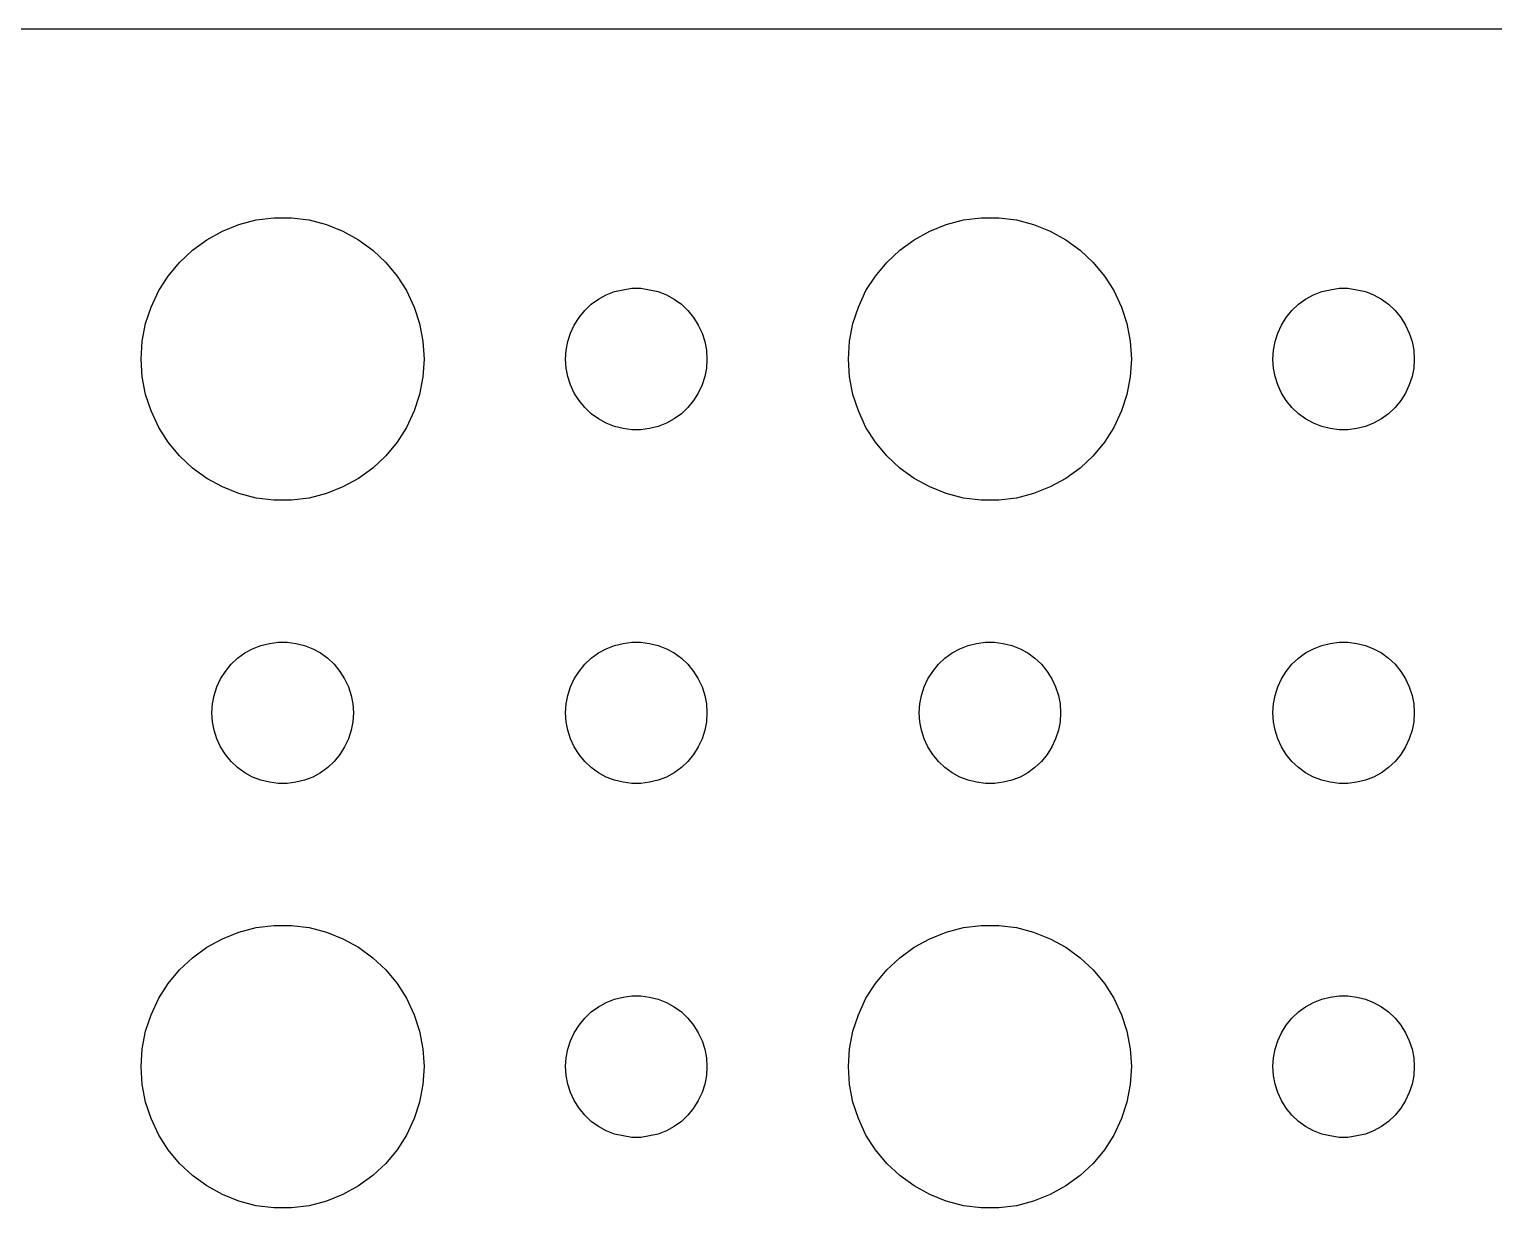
# Model space of a CAD drawing. Header units: metres. Extents: x -134 to 134, y 518 to 1078.
# Drawn here: x -102.87 to -71.81, y 1053.01 to 1077.99 of the extents above; entities that cross this region are included whole.
import ezdxf

# ---------------------------------------------------------------- set-up
doc = ezdxf.new("R2010")
doc.units = ezdxf.units.M

msp = doc.modelspace()

# ---------------------------------------------------------------- linework, layer by layer
for p, q in [((129.814, 1077.99), (-129.814, 1077.99)), ((-99.1075, 1073.53), (-98.7773, 1073.71)), ((-98.7773, 1073.71), (-98.427, 1073.85)), ((-98.427, 1073.85), (-98.0621, 1073.95)), ((-98.0621, 1073.95), (-97.6884, 1073.99)), ((-97.6884, 1073.99), (-97.3116, 1073.99)), ((-97.3116, 1073.99), (-96.9379, 1073.95)), ((-96.9379, 1073.95), (-96.573, 1073.85)), ((-96.573, 1073.85), (-96.2227, 1073.71)), ((-96.2227, 1073.71), (-95.8925, 1073.53)), ((-84.1075, 1073.53), (-83.7773, 1073.71)), ((-83.7773, 1073.71), (-83.427, 1073.85)), ((-83.427, 1073.85), (-83.0621, 1073.95)), ((-83.0621, 1073.95), (-82.6884, 1073.99)), ((-82.6884, 1073.99), (-82.3116, 1073.99)), ((-82.3116, 1073.99), (-81.9379, 1073.95)), ((-81.9379, 1073.95), (-81.573, 1073.85)), ((-81.573, 1073.85), (-81.2227, 1073.71)), ((-81.2227, 1073.71), (-80.8925, 1073.53)), ((-99.4123, 1073.31), (-99.1075, 1073.53)), ((-95.8925, 1073.53), (-95.5877, 1073.31)), ((-84.4123, 1073.31), (-84.1075, 1073.53)), ((-80.8925, 1073.53), (-80.5877, 1073.31)), ((-99.6869, 1073.05), (-99.4123, 1073.31)), ((-95.5877, 1073.31), (-95.3131, 1073.05)), ((-84.6869, 1073.05), (-84.4123, 1073.31)), ((-80.5877, 1073.31), (-80.3131, 1073.05)), ((-100.129, 1072.45), (-99.927, 1072.76)), ((-99.927, 1072.76), (-99.6869, 1073.05)), ((-95.3131, 1073.05), (-95.073, 1072.76)), ((-95.073, 1072.76), (-94.8711, 1072.45)), ((-85.1289, 1072.45), (-84.927, 1072.76)), ((-84.927, 1072.76), (-84.6869, 1073.05)), ((-80.3131, 1073.05), (-80.073, 1072.76)), ((-80.073, 1072.76), (-79.8711, 1072.45)), ((-100.289, 1072.1), (-100.129, 1072.45)), ((-94.8711, 1072.45), (-94.7107, 1072.1)), ((-90.4635, 1072.43), (-90.2811, 1072.47)), ((-90.2811, 1072.47), (-90.0942, 1072.5)), ((-90.0942, 1072.5), (-89.9058, 1072.5)), ((-89.9058, 1072.5), (-89.7189, 1072.47)), ((-89.7189, 1072.47), (-89.5365, 1072.43)), ((-85.2893, 1072.1), (-85.1289, 1072.45)), ((-79.8711, 1072.45), (-79.7107, 1072.1)), ((-75.4635, 1072.43), (-75.2811, 1072.47)), ((-75.2811, 1072.47), (-75.0942, 1072.5)), ((-75.0942, 1072.5), (-74.9058, 1072.5)), ((-74.9058, 1072.5), (-74.7189, 1072.47)), ((-74.7189, 1072.47), (-74.5365, 1072.43)), ((-91.0934, 1072.03), (-90.9561, 1072.16)), ((-90.9561, 1072.16), (-90.8037, 1072.27)), ((-90.8037, 1072.27), (-90.6387, 1072.36)), ((-90.6387, 1072.36), (-90.4635, 1072.43)), ((-89.5365, 1072.43), (-89.3613, 1072.36)), ((-89.3613, 1072.36), (-89.1963, 1072.27)), ((-89.1963, 1072.27), (-89.0439, 1072.16)), ((-89.0439, 1072.16), (-88.9065, 1072.03)), ((-76.0934, 1072.03), (-75.9561, 1072.16)), ((-75.9561, 1072.16), (-75.8037, 1072.27)), ((-75.8037, 1072.27), (-75.6387, 1072.36)), ((-75.6387, 1072.36), (-75.4635, 1072.43)), ((-74.5365, 1072.43), (-74.3613, 1072.36)), ((-74.3613, 1072.36), (-74.1963, 1072.27)), ((-74.1963, 1072.27), (-74.0439, 1072.16)), ((-74.0439, 1072.16), (-73.9065, 1072.03)), ((-100.406, 1071.75), (-100.289, 1072.1)), ((-94.7107, 1072.1), (-94.5943, 1071.75)), ((-91.3145, 1071.72), (-91.2135, 1071.88)), ((-91.2135, 1071.88), (-91.0934, 1072.03)), ((-88.9065, 1072.03), (-88.7865, 1071.88)), ((-88.7865, 1071.88), (-88.6855, 1071.72)), ((-85.4057, 1071.75), (-85.2893, 1072.1)), ((-79.7107, 1072.1), (-79.5943, 1071.75)), ((-76.3145, 1071.72), (-76.2135, 1071.88)), ((-76.2135, 1071.88), (-76.0934, 1072.03)), ((-73.9065, 1072.03), (-73.7865, 1071.88)), ((-73.7865, 1071.88), (-73.6855, 1071.72)), ((-100.476, 1071.38), (-100.406, 1071.75)), ((-94.5943, 1071.75), (-94.5237, 1071.38)), ((-91.4529, 1071.37), (-91.3947, 1071.55)), ((-91.3947, 1071.55), (-91.3145, 1071.72)), ((-88.6855, 1071.72), (-88.6053, 1071.55)), ((-88.6053, 1071.55), (-88.5471, 1071.37)), ((-85.4763, 1071.38), (-85.4057, 1071.75)), ((-79.5943, 1071.75), (-79.5237, 1071.38)), ((-76.4529, 1071.37), (-76.3947, 1071.55)), ((-76.3947, 1071.55), (-76.3145, 1071.72)), ((-73.6855, 1071.72), (-73.6053, 1071.55)), ((-73.6053, 1071.55), (-73.5471, 1071.37)), ((-100.5, 1071), (-100.476, 1071.38)), ((-94.5237, 1071.38), (-94.5, 1071)), ((-91.4882, 1071.19), (-91.4529, 1071.37)), ((-88.5471, 1071.37), (-88.5118, 1071.19)), ((-85.5, 1071), (-85.4763, 1071.38)), ((-79.5237, 1071.38), (-79.5, 1071)), ((-76.4882, 1071.19), (-76.4529, 1071.37)), ((-73.5471, 1071.37), (-73.5118, 1071.19)), ((-100.476, 1070.62), (-100.5, 1071)), ((-94.5, 1071), (-94.5237, 1070.62)), ((-91.5, 1071), (-91.4882, 1071.19)), ((-91.4882, 1070.81), (-91.5, 1071)), ((-88.5118, 1071.19), (-88.5, 1071)), ((-88.5, 1071), (-88.5118, 1070.81)), ((-85.4763, 1070.62), (-85.5, 1071)), ((-79.5, 1071), (-79.5237, 1070.62)), ((-76.5, 1071), (-76.4882, 1071.19)), ((-76.4882, 1070.81), (-76.5, 1071)), ((-73.5118, 1071.19), (-73.5, 1071)), ((-73.5, 1071), (-73.5118, 1070.81)), ((-100.406, 1070.25), (-100.476, 1070.62)), ((-94.5237, 1070.62), (-94.5943, 1070.25)), ((-91.4529, 1070.63), (-91.4882, 1070.81)), ((-91.3947, 1070.45), (-91.4529, 1070.63)), ((-88.5471, 1070.63), (-88.6053, 1070.45)), ((-88.5118, 1070.81), (-88.5471, 1070.63)), ((-85.4057, 1070.25), (-85.4763, 1070.62)), ((-79.5237, 1070.62), (-79.5943, 1070.25)), ((-76.4529, 1070.63), (-76.4882, 1070.81)), ((-76.3947, 1070.45), (-76.4529, 1070.63)), ((-73.5471, 1070.63), (-73.6053, 1070.45)), ((-73.5118, 1070.81), (-73.5471, 1070.63)), ((-91.3145, 1070.28), (-91.3947, 1070.45)), ((-91.2135, 1070.12), (-91.3145, 1070.28)), ((-88.6855, 1070.28), (-88.7865, 1070.12)), ((-88.6053, 1070.45), (-88.6855, 1070.28)), ((-76.3145, 1070.28), (-76.3947, 1070.45)), ((-76.2135, 1070.12), (-76.3145, 1070.28)), ((-73.6855, 1070.28), (-73.7865, 1070.12)), ((-73.6053, 1070.45), (-73.6855, 1070.28)), ((-100.289, 1069.9), (-100.406, 1070.25)), ((-94.5943, 1070.25), (-94.7107, 1069.9)), ((-91.0934, 1069.97), (-91.2135, 1070.12)), ((-90.9561, 1069.84), (-91.0934, 1069.97)), ((-88.9065, 1069.97), (-89.0439, 1069.84)), ((-88.7865, 1070.12), (-88.9065, 1069.97)), ((-85.2893, 1069.9), (-85.4057, 1070.25)), ((-79.5943, 1070.25), (-79.7107, 1069.9)), ((-76.0934, 1069.97), (-76.2135, 1070.12)), ((-75.9561, 1069.84), (-76.0934, 1069.97)), ((-73.9065, 1069.97), (-74.0439, 1069.84)), ((-73.7865, 1070.12), (-73.9065, 1069.97)), ((-100.129, 1069.55), (-100.289, 1069.9)), ((-94.7107, 1069.9), (-94.8711, 1069.55)), ((-90.8037, 1069.73), (-90.9561, 1069.84)), ((-90.6387, 1069.64), (-90.8037, 1069.73)), ((-89.1963, 1069.73), (-89.3613, 1069.64)), ((-89.0439, 1069.84), (-89.1963, 1069.73)), ((-85.1289, 1069.55), (-85.2893, 1069.9)), ((-79.7107, 1069.9), (-79.8711, 1069.55)), ((-75.8037, 1069.73), (-75.9561, 1069.84)), ((-75.6387, 1069.64), (-75.8037, 1069.73)), ((-74.1963, 1069.73), (-74.3613, 1069.64)), ((-74.0439, 1069.84), (-74.1963, 1069.73)), ((-99.927, 1069.24), (-100.129, 1069.55)), ((-94.8711, 1069.55), (-95.073, 1069.24)), ((-90.4635, 1069.57), (-90.6387, 1069.64)), ((-90.2811, 1069.53), (-90.4635, 1069.57)), ((-90.0942, 1069.5), (-90.2811, 1069.53)), ((-89.9058, 1069.5), (-90.0942, 1069.5)), ((-89.7189, 1069.53), (-89.9058, 1069.5)), ((-89.5365, 1069.57), (-89.7189, 1069.53)), ((-89.3613, 1069.64), (-89.5365, 1069.57)), ((-84.927, 1069.24), (-85.1289, 1069.55)), ((-79.8711, 1069.55), (-80.073, 1069.24)), ((-75.4635, 1069.57), (-75.6387, 1069.64)), ((-75.2811, 1069.53), (-75.4635, 1069.57)), ((-75.0942, 1069.5), (-75.2811, 1069.53)), ((-74.9058, 1069.5), (-75.0942, 1069.5)), ((-74.7189, 1069.53), (-74.9058, 1069.5)), ((-74.5365, 1069.57), (-74.7189, 1069.53)), ((-74.3613, 1069.64), (-74.5365, 1069.57)), ((-99.6869, 1068.95), (-99.927, 1069.24)), ((-95.073, 1069.24), (-95.3131, 1068.95)), ((-84.6869, 1068.95), (-84.927, 1069.24)), ((-80.073, 1069.24), (-80.3131, 1068.95)), ((-99.4123, 1068.69), (-99.6869, 1068.95)), ((-95.3131, 1068.95), (-95.5877, 1068.69)), ((-84.4123, 1068.69), (-84.6869, 1068.95)), ((-80.3131, 1068.95), (-80.5877, 1068.69)), ((-99.1075, 1068.47), (-99.4123, 1068.69)), ((-98.7773, 1068.29), (-99.1075, 1068.47)), ((-95.8925, 1068.47), (-96.2227, 1068.29)), ((-95.5877, 1068.69), (-95.8925, 1068.47)), ((-84.1075, 1068.47), (-84.4123, 1068.69)), ((-83.7773, 1068.29), (-84.1075, 1068.47)), ((-80.8925, 1068.47), (-81.2227, 1068.29)), ((-80.5877, 1068.69), (-80.8925, 1068.47)), ((-98.427, 1068.15), (-98.7773, 1068.29)), ((-98.0621, 1068.05), (-98.427, 1068.15)), ((-96.573, 1068.15), (-96.9379, 1068.05)), ((-96.2227, 1068.29), (-96.573, 1068.15)), ((-83.427, 1068.15), (-83.7773, 1068.29)), ((-83.0621, 1068.05), (-83.427, 1068.15)), ((-81.573, 1068.15), (-81.9379, 1068.05)), ((-81.2227, 1068.29), (-81.573, 1068.15)), ((-97.6884, 1068.01), (-98.0621, 1068.05)), ((-97.3116, 1068.01), (-97.6884, 1068.01)), ((-96.9379, 1068.05), (-97.3116, 1068.01)), ((-82.6884, 1068.01), (-83.0621, 1068.05)), ((-82.3116, 1068.01), (-82.6884, 1068.01)), ((-81.9379, 1068.05), (-82.3116, 1068.01)), ((-97.7811, 1064.97), (-97.5942, 1065)), ((-97.5942, 1065), (-97.4058, 1065)), ((-97.4058, 1065), (-97.2189, 1064.97)), ((-90.2811, 1064.97), (-90.0942, 1065)), ((-90.0942, 1065), (-89.9058, 1065)), ((-89.9058, 1065), (-89.7189, 1064.97)), ((-82.7811, 1064.97), (-82.5942, 1065)), ((-82.5942, 1065), (-82.4058, 1065)), ((-82.4058, 1065), (-82.2189, 1064.97)), ((-75.2811, 1064.97), (-75.0942, 1065)), ((-75.0942, 1065), (-74.9058, 1065)), ((-74.9058, 1065), (-74.7189, 1064.97)), ((-98.4561, 1064.66), (-98.3037, 1064.77)), ((-98.3037, 1064.77), (-98.1387, 1064.86)), ((-98.1387, 1064.86), (-97.9635, 1064.93)), ((-97.9635, 1064.93), (-97.7811, 1064.97)), ((-97.2189, 1064.97), (-97.0365, 1064.93)), ((-97.0365, 1064.93), (-96.8613, 1064.86)), ((-96.8613, 1064.86), (-96.6963, 1064.77)), ((-96.6963, 1064.77), (-96.5439, 1064.66)), ((-90.9561, 1064.66), (-90.8037, 1064.77)), ((-90.8037, 1064.77), (-90.6387, 1064.86)), ((-90.6387, 1064.86), (-90.4635, 1064.93)), ((-90.4635, 1064.93), (-90.2811, 1064.97)), ((-89.7189, 1064.97), (-89.5365, 1064.93)), ((-89.5365, 1064.93), (-89.3613, 1064.86)), ((-89.3613, 1064.86), (-89.1963, 1064.77)), ((-89.1963, 1064.77), (-89.0439, 1064.66)), ((-83.4561, 1064.66), (-83.3037, 1064.77)), ((-83.3037, 1064.77), (-83.1387, 1064.86)), ((-83.1387, 1064.86), (-82.9635, 1064.93)), ((-82.9635, 1064.93), (-82.7811, 1064.97)), ((-82.2189, 1064.97), (-82.0365, 1064.93)), ((-82.0365, 1064.93), (-81.8613, 1064.86)), ((-81.8613, 1064.86), (-81.6963, 1064.77)), ((-81.6963, 1064.77), (-81.5439, 1064.66)), ((-75.9561, 1064.66), (-75.8037, 1064.77)), ((-75.8037, 1064.77), (-75.6387, 1064.86)), ((-75.6387, 1064.86), (-75.4635, 1064.93)), ((-75.4635, 1064.93), (-75.2811, 1064.97)), ((-74.7189, 1064.97), (-74.5365, 1064.93)), ((-74.5365, 1064.93), (-74.3613, 1064.86)), ((-74.3613, 1064.86), (-74.1963, 1064.77)), ((-74.1963, 1064.77), (-74.0439, 1064.66)), ((-98.8145, 1064.22), (-98.7135, 1064.38)), ((-98.7135, 1064.38), (-98.5934, 1064.53)), ((-98.5934, 1064.53), (-98.4561, 1064.66)), ((-96.5439, 1064.66), (-96.4065, 1064.53)), ((-96.4065, 1064.53), (-96.2865, 1064.38)), ((-96.2865, 1064.38), (-96.1855, 1064.22)), ((-91.3145, 1064.22), (-91.2135, 1064.38)), ((-91.2135, 1064.38), (-91.0934, 1064.53)), ((-91.0934, 1064.53), (-90.9561, 1064.66)), ((-89.0439, 1064.66), (-88.9065, 1064.53)), ((-88.9065, 1064.53), (-88.7865, 1064.38)), ((-88.7865, 1064.38), (-88.6855, 1064.22)), ((-83.8145, 1064.22), (-83.7135, 1064.38)), ((-83.7135, 1064.38), (-83.5934, 1064.53)), ((-83.5934, 1064.53), (-83.4561, 1064.66)), ((-81.5439, 1064.66), (-81.4065, 1064.53)), ((-81.4065, 1064.53), (-81.2865, 1064.38)), ((-81.2865, 1064.38), (-81.1855, 1064.22)), ((-76.3145, 1064.22), (-76.2135, 1064.38)), ((-76.2135, 1064.38), (-76.0934, 1064.53)), ((-76.0934, 1064.53), (-75.9561, 1064.66)), ((-74.0439, 1064.66), (-73.9065, 1064.53)), ((-73.9065, 1064.53), (-73.7865, 1064.38)), ((-73.7865, 1064.38), (-73.6855, 1064.22)), ((-98.8947, 1064.05), (-98.8145, 1064.22)), ((-96.1855, 1064.22), (-96.1053, 1064.05)), ((-91.3947, 1064.05), (-91.3145, 1064.22)), ((-88.6855, 1064.22), (-88.6053, 1064.05)), ((-83.8947, 1064.05), (-83.8145, 1064.22)), ((-81.1855, 1064.22), (-81.1053, 1064.05)), ((-76.3947, 1064.05), (-76.3145, 1064.22)), ((-73.6855, 1064.22), (-73.6053, 1064.05)), ((-98.9882, 1063.69), (-98.9529, 1063.87)), ((-98.9529, 1063.87), (-98.8947, 1064.05)), ((-96.1053, 1064.05), (-96.0471, 1063.87)), ((-96.0471, 1063.87), (-96.0118, 1063.69)), ((-91.4882, 1063.69), (-91.4529, 1063.87)), ((-91.4529, 1063.87), (-91.3947, 1064.05)), ((-88.6053, 1064.05), (-88.5471, 1063.87)), ((-88.5471, 1063.87), (-88.5118, 1063.69)), ((-83.9882, 1063.69), (-83.9529, 1063.87)), ((-83.9529, 1063.87), (-83.8947, 1064.05)), ((-81.1053, 1064.05), (-81.0471, 1063.87)), ((-81.0471, 1063.87), (-81.0118, 1063.69)), ((-76.4882, 1063.69), (-76.4529, 1063.87)), ((-76.4529, 1063.87), (-76.3947, 1064.05)), ((-73.6053, 1064.05), (-73.5471, 1063.87)), ((-73.5471, 1063.87), (-73.5118, 1063.69)), ((-99, 1063.5), (-98.9882, 1063.69)), ((-98.9882, 1063.31), (-99, 1063.5)), ((-96.0118, 1063.69), (-96, 1063.5)), ((-96, 1063.5), (-96.0118, 1063.31)), ((-91.5, 1063.5), (-91.4882, 1063.69)), ((-91.4882, 1063.31), (-91.5, 1063.5)), ((-88.5118, 1063.69), (-88.5, 1063.5)), ((-88.5, 1063.5), (-88.5118, 1063.31)), ((-84, 1063.5), (-83.9882, 1063.69)), ((-83.9882, 1063.31), (-84, 1063.5)), ((-81.0118, 1063.69), (-81, 1063.5)), ((-81, 1063.5), (-81.0118, 1063.31)), ((-76.5, 1063.5), (-76.4882, 1063.69)), ((-76.4882, 1063.31), (-76.5, 1063.5)), ((-73.5118, 1063.69), (-73.5, 1063.5)), ((-73.5, 1063.5), (-73.5118, 1063.31)), ((-98.9529, 1063.13), (-98.9882, 1063.31)), ((-98.8947, 1062.95), (-98.9529, 1063.13)), ((-96.0471, 1063.13), (-96.1053, 1062.95)), ((-96.0118, 1063.31), (-96.0471, 1063.13)), ((-91.4529, 1063.13), (-91.4882, 1063.31)), ((-91.3947, 1062.95), (-91.4529, 1063.13)), ((-88.5471, 1063.13), (-88.6053, 1062.95)), ((-88.5118, 1063.31), (-88.5471, 1063.13)), ((-83.9529, 1063.13), (-83.9882, 1063.31)), ((-83.8947, 1062.95), (-83.9529, 1063.13)), ((-81.0471, 1063.13), (-81.1053, 1062.95)), ((-81.0118, 1063.31), (-81.0471, 1063.13)), ((-76.4529, 1063.13), (-76.4882, 1063.31)), ((-76.3947, 1062.95), (-76.4529, 1063.13)), ((-73.5471, 1063.13), (-73.6053, 1062.95)), ((-73.5118, 1063.31), (-73.5471, 1063.13)), ((-98.8145, 1062.78), (-98.8947, 1062.95)), ((-96.1053, 1062.95), (-96.1855, 1062.78)), ((-91.3145, 1062.78), (-91.3947, 1062.95)), ((-88.6053, 1062.95), (-88.6855, 1062.78)), ((-83.8145, 1062.78), (-83.8947, 1062.95)), ((-81.1053, 1062.95), (-81.1855, 1062.78)), ((-76.3145, 1062.78), (-76.3947, 1062.95)), ((-73.6053, 1062.95), (-73.6855, 1062.78)), ((-98.7135, 1062.62), (-98.8145, 1062.78)), ((-98.5934, 1062.47), (-98.7135, 1062.62)), ((-96.2865, 1062.62), (-96.4065, 1062.47)), ((-96.1855, 1062.78), (-96.2865, 1062.62)), ((-91.2135, 1062.62), (-91.3145, 1062.78)), ((-91.0934, 1062.47), (-91.2135, 1062.62)), ((-88.7865, 1062.62), (-88.9065, 1062.47)), ((-88.6855, 1062.78), (-88.7865, 1062.62)), ((-83.7135, 1062.62), (-83.8145, 1062.78)), ((-83.5934, 1062.47), (-83.7135, 1062.62)), ((-81.2865, 1062.62), (-81.4065, 1062.47)), ((-81.1855, 1062.78), (-81.2865, 1062.62)), ((-76.2135, 1062.62), (-76.3145, 1062.78)), ((-76.0934, 1062.47), (-76.2135, 1062.62)), ((-73.7865, 1062.62), (-73.9065, 1062.47)), ((-73.6855, 1062.78), (-73.7865, 1062.62)), ((-98.4561, 1062.34), (-98.5934, 1062.47)), ((-98.3037, 1062.23), (-98.4561, 1062.34)), ((-98.1387, 1062.14), (-98.3037, 1062.23)), ((-96.6963, 1062.23), (-96.8613, 1062.14)), ((-96.5439, 1062.34), (-96.6963, 1062.23)), ((-96.4065, 1062.47), (-96.5439, 1062.34)), ((-90.9561, 1062.34), (-91.0934, 1062.47)), ((-90.8037, 1062.23), (-90.9561, 1062.34)), ((-90.6387, 1062.14), (-90.8037, 1062.23)), ((-89.1963, 1062.23), (-89.3613, 1062.14)), ((-89.0439, 1062.34), (-89.1963, 1062.23)), ((-88.9065, 1062.47), (-89.0439, 1062.34)), ((-83.4561, 1062.34), (-83.5934, 1062.47)), ((-83.3037, 1062.23), (-83.4561, 1062.34)), ((-83.1387, 1062.14), (-83.3037, 1062.23)), ((-81.6963, 1062.23), (-81.8613, 1062.14)), ((-81.5439, 1062.34), (-81.6963, 1062.23)), ((-81.4065, 1062.47), (-81.5439, 1062.34)), ((-75.9561, 1062.34), (-76.0934, 1062.47)), ((-75.8037, 1062.23), (-75.9561, 1062.34)), ((-75.6387, 1062.14), (-75.8037, 1062.23)), ((-74.1963, 1062.23), (-74.3613, 1062.14)), ((-74.0439, 1062.34), (-74.1963, 1062.23)), ((-73.9065, 1062.47), (-74.0439, 1062.34)), ((-97.9635, 1062.07), (-98.1387, 1062.14)), ((-97.7811, 1062.03), (-97.9635, 1062.07)), ((-97.5942, 1062), (-97.7811, 1062.03)), ((-97.4058, 1062), (-97.5942, 1062)), ((-97.2189, 1062.03), (-97.4058, 1062)), ((-97.0365, 1062.07), (-97.2189, 1062.03)), ((-96.8613, 1062.14), (-97.0365, 1062.07)), ((-90.4635, 1062.07), (-90.6387, 1062.14)), ((-90.2811, 1062.03), (-90.4635, 1062.07)), ((-90.0942, 1062), (-90.2811, 1062.03)), ((-89.9058, 1062), (-90.0942, 1062)), ((-89.7189, 1062.03), (-89.9058, 1062)), ((-89.5365, 1062.07), (-89.7189, 1062.03)), ((-89.3613, 1062.14), (-89.5365, 1062.07)), ((-82.9635, 1062.07), (-83.1387, 1062.14)), ((-82.7811, 1062.03), (-82.9635, 1062.07)), ((-82.5942, 1062), (-82.7811, 1062.03)), ((-82.4058, 1062), (-82.5942, 1062)), ((-82.2189, 1062.03), (-82.4058, 1062)), ((-82.0365, 1062.07), (-82.2189, 1062.03)), ((-81.8613, 1062.14), (-82.0365, 1062.07)), ((-75.4635, 1062.07), (-75.6387, 1062.14)), ((-75.2811, 1062.03), (-75.4635, 1062.07)), ((-75.0942, 1062), (-75.2811, 1062.03)), ((-74.9058, 1062), (-75.0942, 1062)), ((-74.7189, 1062.03), (-74.9058, 1062)), ((-74.5365, 1062.07), (-74.7189, 1062.03)), ((-74.3613, 1062.14), (-74.5365, 1062.07)), ((-98.7773, 1058.71), (-98.427, 1058.85)), ((-98.427, 1058.85), (-98.0621, 1058.95)), ((-98.0621, 1058.95), (-97.6884, 1058.99)), ((-97.6884, 1058.99), (-97.3116, 1058.99)), ((-97.3116, 1058.99), (-96.9379, 1058.95)), ((-96.9379, 1058.95), (-96.573, 1058.85)), ((-96.573, 1058.85), (-96.2227, 1058.71)), ((-83.7773, 1058.71), (-83.427, 1058.85)), ((-83.427, 1058.85), (-83.0621, 1058.95)), ((-83.0621, 1058.95), (-82.6884, 1058.99)), ((-82.6884, 1058.99), (-82.3116, 1058.99)), ((-82.3116, 1058.99), (-81.9379, 1058.95)), ((-81.9379, 1058.95), (-81.573, 1058.85)), ((-81.573, 1058.85), (-81.2227, 1058.71)), ((-99.4123, 1058.31), (-99.1075, 1058.53)), ((-99.1075, 1058.53), (-98.7773, 1058.71)), ((-96.2227, 1058.71), (-95.8925, 1058.53)), ((-95.8925, 1058.53), (-95.5877, 1058.31)), ((-84.4123, 1058.31), (-84.1075, 1058.53)), ((-84.1075, 1058.53), (-83.7773, 1058.71)), ((-81.2227, 1058.71), (-80.8925, 1058.53)), ((-80.8925, 1058.53), (-80.5877, 1058.31)), ((-99.6869, 1058.05), (-99.4123, 1058.31)), ((-95.5877, 1058.31), (-95.3131, 1058.05)), ((-84.6869, 1058.05), (-84.4123, 1058.31)), ((-80.5877, 1058.31), (-80.3131, 1058.05)), ((-99.927, 1057.76), (-99.6869, 1058.05)), ((-95.3131, 1058.05), (-95.073, 1057.76)), ((-84.927, 1057.76), (-84.6869, 1058.05)), ((-80.3131, 1058.05), (-80.073, 1057.76)), ((-100.129, 1057.45), (-99.927, 1057.76)), ((-95.073, 1057.76), (-94.8711, 1057.45)), ((-85.1289, 1057.45), (-84.927, 1057.76)), ((-80.073, 1057.76), (-79.8711, 1057.45)), ((-100.289, 1057.1), (-100.129, 1057.45)), ((-94.8711, 1057.45), (-94.7107, 1057.1)), ((-90.9561, 1057.16), (-90.8037, 1057.27)), ((-90.8037, 1057.27), (-90.6387, 1057.36)), ((-90.6387, 1057.36), (-90.4635, 1057.43)), ((-90.4635, 1057.43), (-90.2811, 1057.47)), ((-90.2811, 1057.47), (-90.0942, 1057.5)), ((-90.0942, 1057.5), (-89.9058, 1057.5)), ((-89.9058, 1057.5), (-89.7189, 1057.47)), ((-89.7189, 1057.47), (-89.5365, 1057.43)), ((-89.5365, 1057.43), (-89.3613, 1057.36)), ((-89.3613, 1057.36), (-89.1963, 1057.27)), ((-89.1963, 1057.27), (-89.0439, 1057.16)), ((-85.2893, 1057.1), (-85.1289, 1057.45)), ((-79.8711, 1057.45), (-79.7107, 1057.1)), ((-75.9561, 1057.16), (-75.8037, 1057.27)), ((-75.8037, 1057.27), (-75.6387, 1057.36)), ((-75.6387, 1057.36), (-75.4635, 1057.43)), ((-75.4635, 1057.43), (-75.2811, 1057.47)), ((-75.2811, 1057.47), (-75.0942, 1057.5)), ((-75.0942, 1057.5), (-74.9058, 1057.5)), ((-74.9058, 1057.5), (-74.7189, 1057.47)), ((-74.7189, 1057.47), (-74.5365, 1057.43)), ((-74.5365, 1057.43), (-74.3613, 1057.36)), ((-74.3613, 1057.36), (-74.1963, 1057.27)), ((-74.1963, 1057.27), (-74.0439, 1057.16)), ((-100.406, 1056.75), (-100.289, 1057.1)), ((-94.7107, 1057.1), (-94.5943, 1056.75)), ((-91.2135, 1056.88), (-91.0934, 1057.03)), ((-91.0934, 1057.03), (-90.9561, 1057.16)), ((-89.0439, 1057.16), (-88.9065, 1057.03)), ((-88.9065, 1057.03), (-88.7865, 1056.88)), ((-85.4057, 1056.75), (-85.2893, 1057.1)), ((-79.7107, 1057.1), (-79.5943, 1056.75)), ((-76.2135, 1056.88), (-76.0934, 1057.03)), ((-76.0934, 1057.03), (-75.9561, 1057.16)), ((-74.0439, 1057.16), (-73.9065, 1057.03)), ((-73.9065, 1057.03), (-73.7865, 1056.88)), ((-100.476, 1056.38), (-100.406, 1056.75)), ((-94.5943, 1056.75), (-94.5237, 1056.38)), ((-91.3947, 1056.55), (-91.3145, 1056.72)), ((-91.3145, 1056.72), (-91.2135, 1056.88)), ((-88.7865, 1056.88), (-88.6855, 1056.72)), ((-88.6855, 1056.72), (-88.6053, 1056.55)), ((-85.4763, 1056.38), (-85.4057, 1056.75)), ((-79.5943, 1056.75), (-79.5237, 1056.38)), ((-76.3947, 1056.55), (-76.3145, 1056.72)), ((-76.3145, 1056.72), (-76.2135, 1056.88)), ((-73.7865, 1056.88), (-73.6855, 1056.72)), ((-73.6855, 1056.72), (-73.6053, 1056.55)), ((-100.5, 1056), (-100.476, 1056.38)), ((-94.5237, 1056.38), (-94.5, 1056)), ((-91.4882, 1056.19), (-91.4529, 1056.37)), ((-91.4529, 1056.37), (-91.3947, 1056.55)), ((-88.6053, 1056.55), (-88.5471, 1056.37)), ((-88.5471, 1056.37), (-88.5118, 1056.19)), ((-85.5, 1056), (-85.4763, 1056.38)), ((-79.5237, 1056.38), (-79.5, 1056)), ((-76.4882, 1056.19), (-76.4529, 1056.37)), ((-76.4529, 1056.37), (-76.3947, 1056.55)), ((-73.6053, 1056.55), (-73.5471, 1056.37)), ((-73.5471, 1056.37), (-73.5118, 1056.19)), ((-100.476, 1055.62), (-100.5, 1056)), ((-94.5, 1056), (-94.5237, 1055.62)), ((-91.5, 1056), (-91.4882, 1056.19)), ((-91.4882, 1055.81), (-91.5, 1056)), ((-88.5118, 1056.19), (-88.5, 1056)), ((-88.5, 1056), (-88.5118, 1055.81)), ((-85.4763, 1055.62), (-85.5, 1056)), ((-79.5, 1056), (-79.5237, 1055.62)), ((-76.5, 1056), (-76.4882, 1056.19)), ((-76.4882, 1055.81), (-76.5, 1056)), ((-73.5118, 1056.19), (-73.5, 1056)), ((-73.5, 1056), (-73.5118, 1055.81)), ((-91.4529, 1055.63), (-91.4882, 1055.81)), ((-88.5118, 1055.81), (-88.5471, 1055.63)), ((-76.4529, 1055.63), (-76.4882, 1055.81)), ((-73.5118, 1055.81), (-73.5471, 1055.63)), ((-100.406, 1055.25), (-100.476, 1055.62)), ((-94.5237, 1055.62), (-94.5943, 1055.25)), ((-91.3947, 1055.45), (-91.4529, 1055.63)), ((-91.3145, 1055.28), (-91.3947, 1055.45)), ((-88.6053, 1055.45), (-88.6855, 1055.28)), ((-88.5471, 1055.63), (-88.6053, 1055.45)), ((-85.4057, 1055.25), (-85.4763, 1055.62)), ((-79.5237, 1055.62), (-79.5943, 1055.25)), ((-76.3947, 1055.45), (-76.4529, 1055.63)), ((-76.3145, 1055.28), (-76.3947, 1055.45)), ((-73.6053, 1055.45), (-73.6855, 1055.28)), ((-73.5471, 1055.63), (-73.6053, 1055.45)), ((-100.289, 1054.9), (-100.406, 1055.25)), ((-94.5943, 1055.25), (-94.7107, 1054.9)), ((-91.2135, 1055.12), (-91.3145, 1055.28)), ((-91.0934, 1054.97), (-91.2135, 1055.12)), ((-88.7865, 1055.12), (-88.9065, 1054.97)), ((-88.6855, 1055.28), (-88.7865, 1055.12)), ((-85.2893, 1054.9), (-85.4057, 1055.25)), ((-79.5943, 1055.25), (-79.7107, 1054.9)), ((-76.2135, 1055.12), (-76.3145, 1055.28)), ((-76.0934, 1054.97), (-76.2135, 1055.12)), ((-73.7865, 1055.12), (-73.9065, 1054.97)), ((-73.6855, 1055.28), (-73.7865, 1055.12)), ((-100.129, 1054.55), (-100.289, 1054.9)), ((-94.7107, 1054.9), (-94.8711, 1054.55)), ((-90.9561, 1054.84), (-91.0934, 1054.97)), ((-90.8037, 1054.73), (-90.9561, 1054.84)), ((-89.0439, 1054.84), (-89.1963, 1054.73)), ((-88.9065, 1054.97), (-89.0439, 1054.84)), ((-85.1289, 1054.55), (-85.2893, 1054.9)), ((-79.7107, 1054.9), (-79.8711, 1054.55)), ((-75.9561, 1054.84), (-76.0934, 1054.97)), ((-75.8037, 1054.73), (-75.9561, 1054.84)), ((-74.0439, 1054.84), (-74.1963, 1054.73)), ((-73.9065, 1054.97), (-74.0439, 1054.84)), ((-99.927, 1054.24), (-100.129, 1054.55)), ((-94.8711, 1054.55), (-95.073, 1054.24)), ((-90.6387, 1054.64), (-90.8037, 1054.73)), ((-90.4635, 1054.57), (-90.6387, 1054.64)), ((-90.2811, 1054.53), (-90.4635, 1054.57)), ((-90.0942, 1054.5), (-90.2811, 1054.53)), ((-89.9058, 1054.5), (-90.0942, 1054.5)), ((-89.7189, 1054.53), (-89.9058, 1054.5)), ((-89.5365, 1054.57), (-89.7189, 1054.53)), ((-89.3613, 1054.64), (-89.5365, 1054.57)), ((-89.1963, 1054.73), (-89.3613, 1054.64)), ((-84.927, 1054.24), (-85.1289, 1054.55)), ((-79.8711, 1054.55), (-80.073, 1054.24)), ((-75.6387, 1054.64), (-75.8037, 1054.73)), ((-75.4635, 1054.57), (-75.6387, 1054.64)), ((-75.2811, 1054.53), (-75.4635, 1054.57)), ((-75.0942, 1054.5), (-75.2811, 1054.53)), ((-74.9058, 1054.5), (-75.0942, 1054.5)), ((-74.7189, 1054.53), (-74.9058, 1054.5)), ((-74.5365, 1054.57), (-74.7189, 1054.53)), ((-74.3613, 1054.64), (-74.5365, 1054.57)), ((-74.1963, 1054.73), (-74.3613, 1054.64)), ((-99.6869, 1053.95), (-99.927, 1054.24)), ((-95.073, 1054.24), (-95.3131, 1053.95)), ((-84.6869, 1053.95), (-84.927, 1054.24)), ((-80.073, 1054.24), (-80.3131, 1053.95)), ((-99.4123, 1053.69), (-99.6869, 1053.95)), ((-95.3131, 1053.95), (-95.5877, 1053.69)), ((-84.4123, 1053.69), (-84.6869, 1053.95)), ((-80.3131, 1053.95), (-80.5877, 1053.69)), ((-99.1075, 1053.47), (-99.4123, 1053.69)), ((-95.5877, 1053.69), (-95.8925, 1053.47)), ((-84.1075, 1053.47), (-84.4123, 1053.69)), ((-80.5877, 1053.69), (-80.8925, 1053.47)), ((-98.7773, 1053.29), (-99.1075, 1053.47)), ((-98.427, 1053.15), (-98.7773, 1053.29)), ((-96.2227, 1053.29), (-96.573, 1053.15)), ((-95.8925, 1053.47), (-96.2227, 1053.29)), ((-83.7773, 1053.29), (-84.1075, 1053.47)), ((-83.427, 1053.15), (-83.7773, 1053.29)), ((-81.2227, 1053.29), (-81.573, 1053.15)), ((-80.8925, 1053.47), (-81.2227, 1053.29)), ((-98.0621, 1053.05), (-98.427, 1053.15)), ((-97.6884, 1053.01), (-98.0621, 1053.05)), ((-97.3116, 1053.01), (-97.6884, 1053.01)), ((-96.9379, 1053.05), (-97.3116, 1053.01)), ((-96.573, 1053.15), (-96.9379, 1053.05)), ((-83.0621, 1053.05), (-83.427, 1053.15)), ((-82.6884, 1053.01), (-83.0621, 1053.05)), ((-82.3116, 1053.01), (-82.6884, 1053.01)), ((-81.9379, 1053.05), (-82.3116, 1053.01)), ((-81.573, 1053.15), (-81.9379, 1053.05))]:
    msp.add_line(p, q)

doc.saveas('drawing.dxf')
